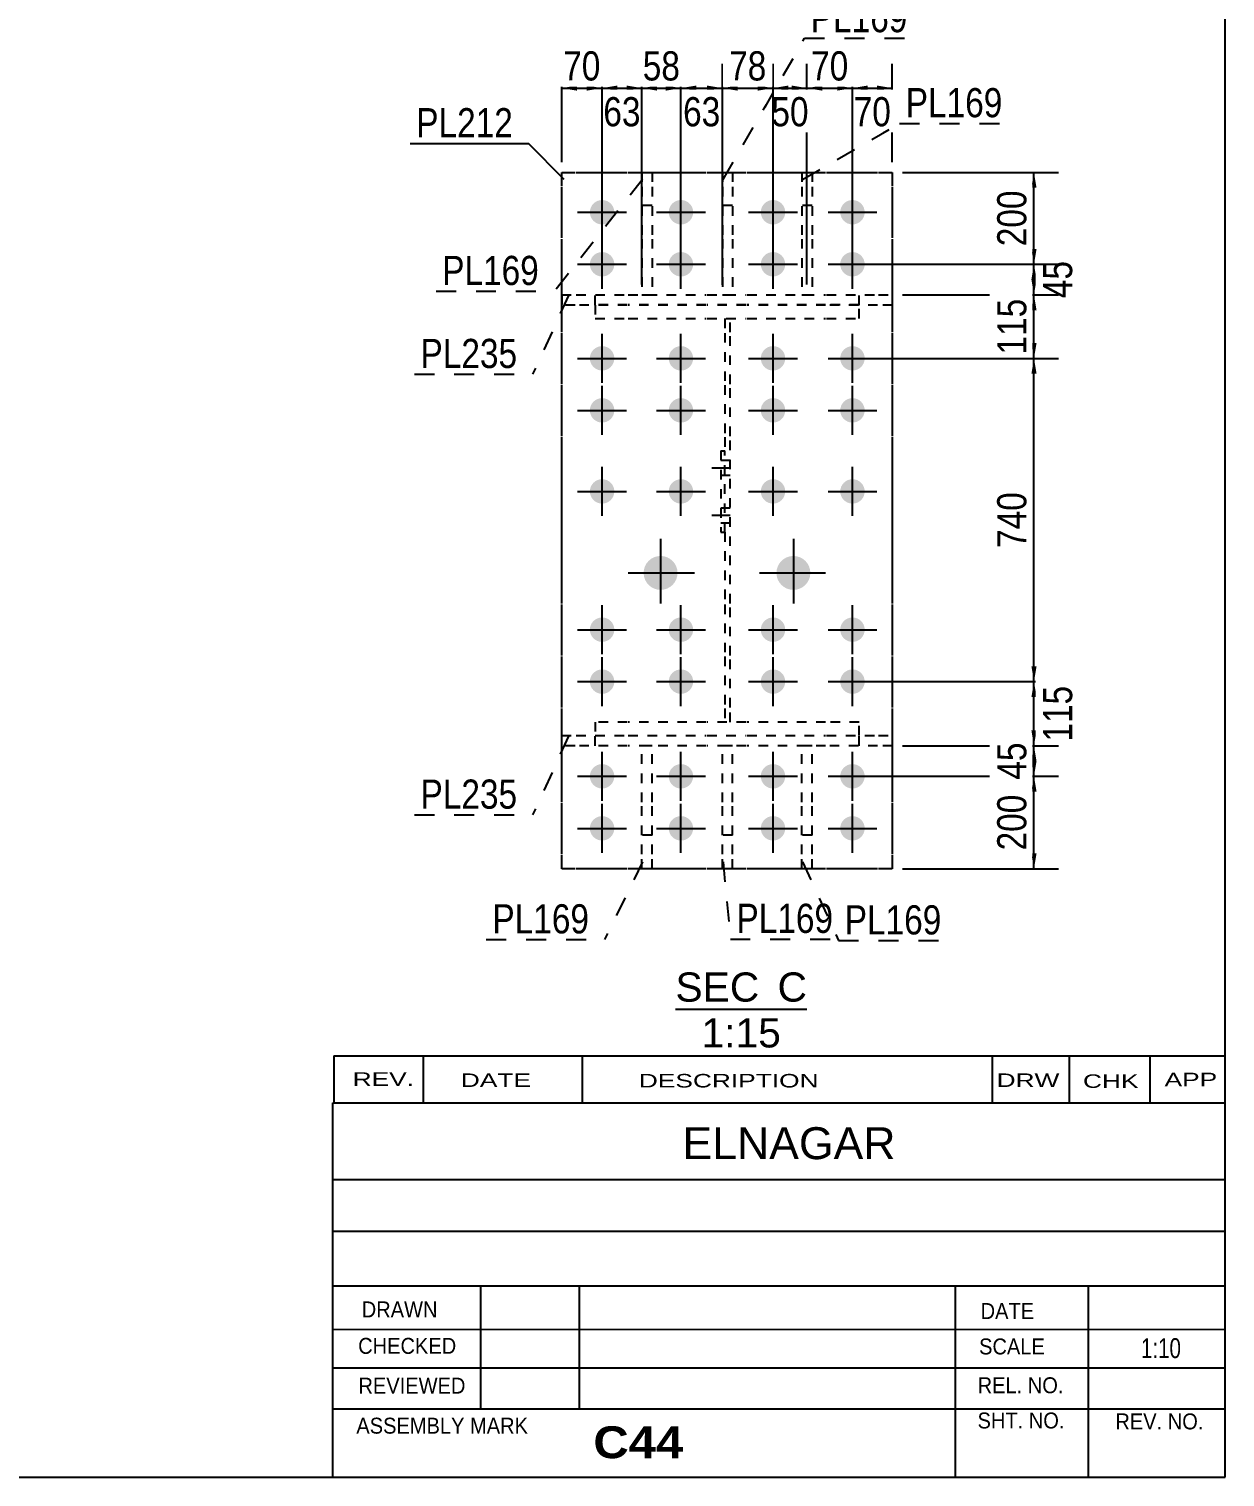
# Model space of a CAD drawing. Header units: millimetres. Extents: x -249 to 163, y -166 to 121.
# Drawn here: x 45.7 to 163.1, y -166.3 to -24.1 of the extents above; entities that cross this region are included whole.
import ezdxf

# ---------------------------------------------------------------- set-up
doc = ezdxf.new("R2010")
doc.units = ezdxf.units.MM
doc.linetypes.add('DXK_LINE_DOT1', pattern=[1.8814, 0.9407, -0.9407])
doc.linetypes.add('DXK_LINE_DOT2', pattern=[3.9198, 1.9599, -1.9599])
doc.styles.add('Arial', font='ARIAL.TTF', dxfattribs={"height": 0.2})
doc.styles.add('Arial Bold', font='ARIALBD.TTF', dxfattribs={"height": 0.2})
doc.styles.add('Arial Narrow', font='ARIALN.TTF', dxfattribs={"height": 0.2})

# ---------------------------------------------------------------- blocks, each defined once
blk = doc.blocks.new('Unknown-623355166-1210')
at = {"color": 5, "linetype": 'Continuous'}
for p, q in [((163.15, -166.34), (163.15, 120.66)), ((-246.85, -166.34), (163.15, -166.34))]:
    blk.add_line(p, q, dxfattribs=at)
blk = doc.blocks.new('Unknown-623355166-14 - 10830')
at = {"color": 1, "linetype": 'Continuous'}
blk.add_line((109.19, -120.4), (122.1, -120.4), dxfattribs=at)
at = {"color": 0, "linetype": 'Continuous'}
for points in [[(117.41, -119.65), (117.41, -116.65), (109.19, -116.65), (109.19, -119.65)], [(122.1, -119.65), (122.1, -116.65), (119.21, -116.65), (119.21, -119.65)], [(119.53, -124.15), (119.53, -121.15), (111.75, -121.15), (111.75, -124.15)]]:
    blk.add_wipeout(points, dxfattribs=at)
at = {"color": 136, "linetype": 'Continuous', "style": 'Arial'}
for s, height, p in [('SEC', 2.865, (109.19, -119.65)), ('C', 2.87, (119.21, -119.65)), ('1:15', 2.865, (111.75, -124.15))]:
    blk.add_text(s, height=height, dxfattribs=at).set_placement(p)
blk = doc.blocks.new('Part-623355166-10836 - 10830')
at = {"color": 7, "linetype": 'DXK_LINE_DOT1'}
for p, q in [((98.02, -50.24), (99.35, -50.24)), ((98.02, -50.24), (98.02, -51.24)), ((99.45, -50.24), (104.46, -50.24)), ((101.32, -51.24), (101.32, -50.24)), ((104.56, -50.24), (112.2, -50.24)), ((112.3, -50.24), (116.13, -50.24)), ((116.23, -50.24), (123.93, -50.24)), ((124.03, -50.24), (129.04, -50.24)), ((127.23, -51.24), (127.23, -50.24)), ((129.14, -50.24), (130.48, -50.24)), ((130.48, -50.24), (130.48, -51.24)), ((99.35, -51.24), (98.02, -51.24)), ((104.46, -51.24), (99.45, -51.24)), ((112.2, -51.24), (104.56, -51.24)), ((116.13, -51.24), (112.3, -51.24)), ((123.93, -51.24), (116.23, -51.24)), ((129.04, -51.24), (124.03, -51.24)), ((130.48, -51.24), (129.14, -51.24))]:
    blk.add_line(p, q, dxfattribs=at)
blk = doc.blocks.new('Part-623355166-10831 - 10830')
at = {"color": 7, "linetype": 'DXK_LINE_DOT1'}
for p, q in [((114.8, -94.52), (113.8, -94.52)), ((113.8, -100.06), (113.8, -94.52)), ((114.8, -100.06), (114.8, -94.52)), ((113.8, -105.17), (113.8, -100.16)), ((114.8, -105.17), (114.8, -100.16)), ((114.8, -103.3), (113.8, -103.3)), ((113.8, -106.6), (113.8, -105.27)), ((114.8, -106.6), (113.8, -106.6)), ((114.8, -106.6), (114.8, -105.27))]:
    blk.add_line(p, q, dxfattribs=at)
blk = doc.blocks.new('Part-623355166-10832 - 10830')
at = {"color": 7, "linetype": 'DXK_LINE_DOT1'}
for p, q in [((98.02, -93.52), (99.35, -93.52)), ((98.02, -94.52), (98.02, -93.52)), ((99.45, -93.52), (104.46, -93.52)), ((101.32, -94.52), (101.32, -93.52)), ((104.56, -93.52), (112.2, -93.52)), ((112.3, -93.52), (116.13, -93.52)), ((116.23, -93.52), (123.93, -93.52)), ((124.03, -93.52), (129.04, -93.52)), ((127.23, -94.52), (127.23, -93.52)), ((129.14, -93.52), (130.48, -93.52)), ((130.48, -93.52), (130.48, -94.52)), ((99.35, -94.52), (98.02, -94.52)), ((104.46, -94.52), (99.45, -94.52)), ((112.2, -94.52), (104.56, -94.52)), ((116.13, -94.52), (112.3, -94.52)), ((123.93, -94.52), (116.23, -94.52)), ((129.04, -94.52), (124.03, -94.52)), ((130.48, -94.52), (129.14, -94.52))]:
    blk.add_line(p, q, dxfattribs=at)
blk = doc.blocks.new('Part-623355166-10833 - 10830')
at = {"color": 7, "linetype": 'DXK_LINE_DOT1'}
for p, q in [((106.89, -94.52), (105.89, -94.52)), ((105.89, -100.06), (105.89, -94.52)), ((106.89, -100.06), (106.89, -94.52)), ((105.89, -105.17), (105.89, -100.16)), ((106.89, -105.17), (106.89, -100.16)), ((106.89, -103.3), (105.89, -103.3)), ((105.89, -106.6), (105.89, -105.27)), ((106.89, -106.6), (105.89, -106.6)), ((106.89, -106.6), (106.89, -105.27))]:
    blk.add_line(p, q, dxfattribs=at)
blk = doc.blocks.new('Part-623355166-10898 - 10830')
at = {"color": 7, "linetype": 'DXK_LINE_DOT1'}
for p, q in [((114.03, -52.56), (114.03, -53.89)), ((114.57, -53.89), (114.57, -52.56)), ((114.03, -53.99), (114.03, -59)), ((114.57, -59), (114.57, -53.99)), ((114.03, -59.1), (114.03, -64.11)), ((114.57, -64.11), (114.57, -59.1)), ((114.03, -64.21), (114.03, -65.54)), ((114.57, -80.54), (114.57, -64.21)), ((114.03, -73.54), (114.03, -80.54)), ((114.03, -80.64), (114.03, -85.65)), ((114.57, -85.65), (114.57, -80.64)), ((114.03, -85.75), (114.03, -90.76)), ((114.57, -90.76), (114.57, -85.75)), ((114.03, -90.86), (114.03, -92.19)), ((114.57, -92.19), (114.57, -90.86))]:
    blk.add_line(p, q, dxfattribs=at)
blk = doc.blocks.new('Part-623355166-10834 - 10830')
at = {"color": 7, "linetype": 'DXK_LINE_DOT1'}
for p, q in [((122.6, -94.52), (121.6, -94.52)), ((121.6, -100.06), (121.6, -94.52)), ((122.6, -100.06), (122.6, -94.52)), ((121.6, -105.17), (121.6, -100.16)), ((122.6, -105.17), (122.6, -100.16)), ((122.6, -103.3), (121.6, -103.3)), ((121.6, -106.6), (121.6, -105.27)), ((122.6, -106.6), (121.6, -106.6)), ((122.6, -106.6), (122.6, -105.27))]:
    blk.add_line(p, q, dxfattribs=at)
blk = doc.blocks.new('Part-623355166-10835 - 10830')
at = {"color": 7, "linetype": 'DXK_LINE_DOT1'}
for p, q in [((113.8, -38.21), (113.8, -39.54)), ((113.8, -38.21), (114.8, -38.21)), ((114.8, -38.21), (114.8, -39.54)), ((113.8, -39.64), (113.8, -44.65)), ((114.8, -39.64), (114.8, -44.65)), ((114.8, -41.45), (113.8, -41.45)), ((113.8, -44.75), (113.8, -50.23)), ((114.8, -44.75), (114.8, -50.23)), ((113.8, -50.23), (114.8, -50.23))]:
    blk.add_line(p, q, dxfattribs=at)
blk = doc.blocks.new('Part-623355166-10837 - 10830')
at = {"color": 7, "linetype": 'DXK_LINE_DOT1'}
for p, q in [((105.89, -38.21), (105.89, -39.54)), ((105.89, -38.21), (106.89, -38.21)), ((106.89, -38.21), (106.89, -39.54)), ((105.89, -39.64), (105.89, -44.65)), ((106.89, -39.64), (106.89, -44.65)), ((106.89, -41.45), (105.89, -41.45)), ((105.89, -44.75), (105.89, -50.23)), ((106.89, -44.75), (106.89, -50.23)), ((105.89, -50.23), (106.89, -50.23))]:
    blk.add_line(p, q, dxfattribs=at)
blk = doc.blocks.new('Part-623355166-10838 - 10830')
at = {"color": 7, "linetype": 'DXK_LINE_DOT1'}
for p, q in [((121.6, -38.21), (121.6, -39.54)), ((121.6, -38.21), (122.6, -38.21)), ((122.6, -38.21), (122.6, -39.54)), ((121.6, -39.64), (121.6, -44.65)), ((122.6, -39.64), (122.6, -44.65)), ((122.6, -41.45), (121.6, -41.45)), ((121.6, -44.75), (121.6, -50.23)), ((122.6, -44.75), (122.6, -50.23)), ((121.6, -50.23), (122.6, -50.23))]:
    blk.add_line(p, q, dxfattribs=at)
blk = doc.blocks.new('Part-623355166-10839 - 10830')
at = {"color": 7, "linetype": 'DXK_LINE_DOT1'}
for p, q in [((104.46, -51.23), (101.32, -51.23)), ((101.32, -51.24), (101.32, -52.56)), ((101.32, -52.56), (104.46, -52.56)), ((112.2, -51.23), (104.56, -51.23)), ((104.56, -52.56), (112.2, -52.56)), ((116.13, -51.23), (112.3, -51.23)), ((112.3, -52.56), (116.13, -52.56)), ((123.93, -51.23), (116.23, -51.23)), ((116.23, -52.56), (123.93, -52.56)), ((127.23, -51.23), (124.03, -51.23)), ((124.03, -52.56), (127.23, -52.56)), ((127.23, -52.56), (127.23, -51.24))]:
    blk.add_line(p, q, dxfattribs=at)
blk = doc.blocks.new('Part-623355166-10844 - 10830')
at = {"color": 7, "linetype": 'DXK_LINE_DOT1'}
for p, q in [((104.46, -92.19), (101.32, -92.19)), ((101.32, -92.19), (101.32, -93.52)), ((112.2, -92.19), (104.56, -92.19)), ((116.13, -92.19), (112.3, -92.19)), ((123.93, -92.19), (116.23, -92.19)), ((127.23, -92.19), (124.03, -92.19)), ((127.23, -93.52), (127.23, -92.19)), ((101.32, -93.52), (104.46, -93.52)), ((104.56, -93.52), (112.2, -93.52)), ((112.3, -93.52), (116.13, -93.52)), ((116.23, -93.52), (123.93, -93.52)), ((124.03, -93.52), (127.23, -93.52))]:
    blk.add_line(p, q, dxfattribs=at)
blk = doc.blocks.new('Part-623355166-10866 - 10830')
at = {"color": 2, "linetype": 'Continuous'}
for p, q in [((98.02, -39.54), (98.02, -38.21)), ((98.02, -38.21), (99.35, -38.21)), ((99.45, -38.21), (104.46, -38.21)), ((104.56, -38.21), (112.2, -38.21)), ((112.3, -38.21), (116.13, -38.21)), ((116.23, -38.21), (123.93, -38.21)), ((124.03, -38.21), (129.04, -38.21)), ((129.14, -38.21), (130.48, -38.21)), ((130.48, -38.21), (130.48, -39.54)), ((98.02, -44.65), (98.02, -39.64)), ((130.48, -39.64), (130.48, -44.65)), ((98.02, -53.89), (98.02, -44.75)), ((130.48, -44.75), (130.48, -53.89)), ((98.02, -59), (98.02, -53.99)), ((130.48, -53.99), (130.48, -59)), ((98.02, -64.11), (98.02, -59.1)), ((130.48, -59.1), (130.48, -64.11)), ((98.02, -80.54), (98.02, -64.21)), ((130.48, -64.21), (130.48, -80.54)), ((98.02, -85.65), (98.02, -80.64)), ((130.48, -80.64), (130.48, -85.65)), ((98.02, -90.76), (98.02, -85.75)), ((130.48, -85.75), (130.48, -90.76)), ((98.02, -100.06), (98.02, -90.86)), ((130.48, -90.86), (130.48, -100.06)), ((98.02, -105.17), (98.02, -100.16)), ((130.48, -100.16), (130.48, -105.17)), ((98.02, -106.6), (98.02, -105.27)), ((99.35, -106.6), (98.02, -106.6)), ((104.46, -106.6), (99.45, -106.6)), ((112.2, -106.6), (104.56, -106.6)), ((116.13, -106.6), (112.3, -106.6)), ((123.93, -106.6), (116.23, -106.6)), ((129.04, -106.6), (124.03, -106.6)), ((130.48, -106.6), (129.14, -106.6)), ((130.48, -105.27), (130.48, -106.6))]:
    blk.add_line(p, q, dxfattribs=at)
blk = doc.blocks.new('Part-623355166-10887 - 10830')
at = {"color": 7, "linetype": 'DXK_LINE_DOT1'}
for p, q in [((113.63, -65.54), (114.03, -65.54)), ((113.63, -65.54), (113.63, -73.54)), ((114.03, -73.54), (114.03, -65.54)), ((113.63, -73.54), (114.03, -73.54))]:
    blk.add_line(p, q, dxfattribs=at)
blk = doc.blocks.new('Bolt-623355166-10905 - 10830')
at = {"linetype": 'Continuous'}
for points in [[(100.79, -42.12, -1), (103.19, -42.12, -1)], [(108.53, -42.12, -1), (110.93, -42.12, -1)], [(117.57, -42.12, -1), (119.97, -42.12, -1)], [(125.37, -42.12, -1), (127.77, -42.12, -1)], [(100.79, -47.23, -1), (103.19, -47.23, -1)], [(108.53, -47.23, -1), (110.93, -47.23, -1)], [(117.57, -47.23, -1), (119.97, -47.23, -1)], [(125.37, -47.23, -1), (127.77, -47.23, -1)], [(100.79, -56.47, -1), (103.19, -56.47, -1)], [(108.53, -56.47, -1), (110.93, -56.47, -1)], [(117.57, -56.47, -1), (119.97, -56.47, -1)], [(125.37, -56.47, -1), (127.77, -56.47, -1)], [(100.79, -61.58, -1), (103.19, -61.58, -1)], [(108.53, -61.58, -1), (110.93, -61.58, -1)], [(117.57, -61.58, -1), (119.97, -61.58, -1)], [(125.37, -61.58, -1), (127.77, -61.58, -1)], [(100.79, -69.54, -1), (103.19, -69.54, -1)], [(108.53, -69.54, -1), (110.93, -69.54, -1)], [(117.57, -69.54, -1), (119.97, -69.54, -1)], [(125.37, -69.54, -1), (127.77, -69.54, -1)], [(100.79, -83.12, -1), (103.19, -83.12, -1)], [(108.53, -83.12, -1), (110.93, -83.12, -1)], [(117.57, -83.12, -1), (119.97, -83.12, -1)], [(125.37, -83.12, -1), (127.77, -83.12, -1)], [(100.79, -88.22, -1), (103.19, -88.22, -1)], [(108.53, -88.22, -1), (110.93, -88.22, -1)], [(117.57, -88.22, -1), (119.97, -88.22, -1)], [(125.37, -88.22, -1), (127.77, -88.22, -1)], [(100.79, -97.52, -1), (103.19, -97.52, -1)], [(108.53, -97.52, -1), (110.93, -97.52, -1)], [(117.57, -97.52, -1), (119.97, -97.52, -1)], [(125.37, -97.52, -1), (127.77, -97.52, -1)], [(100.79, -102.63, -1), (103.19, -102.63, -1)], [(108.53, -102.63, -1), (110.93, -102.63, -1)], [(117.57, -102.63, -1), (119.97, -102.63, -1)], [(125.37, -102.63, -1), (127.77, -102.63, -1)]]:
    blk.add_hatch(color=3, dxfattribs=at).paths.add_polyline_path(points)
at = {"color": 3, "linetype": 'Continuous'}
for p, q in [((101.99, -44.52), (101.99, -39.72)), ((109.73, -44.52), (109.73, -39.72)), ((118.77, -44.52), (118.77, -39.72)), ((126.57, -44.52), (126.57, -39.72)), ((99.59, -42.12), (104.39, -42.12)), ((107.33, -42.12), (112.13, -42.12)), ((116.37, -42.12), (121.17, -42.12)), ((124.17, -42.12), (128.97, -42.12)), ((101.99, -49.63), (101.99, -44.83)), ((109.73, -49.63), (109.73, -44.83)), ((118.77, -49.63), (118.77, -44.83)), ((126.57, -49.63), (126.57, -44.83)), ((99.59, -47.23), (104.39, -47.23)), ((107.33, -47.23), (112.13, -47.23)), ((116.37, -47.23), (121.17, -47.23)), ((124.17, -47.23), (128.97, -47.23)), ((101.99, -58.87), (101.99, -54.07)), ((109.73, -58.87), (109.73, -54.07)), ((118.77, -58.87), (118.77, -54.07)), ((126.57, -58.87), (126.57, -54.07)), ((99.59, -56.47), (104.39, -56.47)), ((107.33, -56.47), (112.13, -56.47)), ((116.37, -56.47), (121.17, -56.47)), ((124.17, -56.47), (128.97, -56.47)), ((101.99, -63.98), (101.99, -59.18)), ((109.73, -63.98), (109.73, -59.18)), ((118.77, -63.98), (118.77, -59.18)), ((126.57, -63.98), (126.57, -59.18)), ((99.59, -61.58), (104.39, -61.58)), ((107.33, -61.58), (112.13, -61.58)), ((116.37, -61.58), (121.17, -61.58)), ((124.17, -61.58), (128.97, -61.58)), ((101.99, -71.94), (101.99, -67.14)), ((109.73, -71.94), (109.73, -67.14)), ((118.77, -71.94), (118.77, -67.14)), ((126.57, -71.94), (126.57, -67.14)), ((99.59, -69.54), (104.39, -69.54)), ((107.33, -69.54), (112.13, -69.54)), ((116.37, -69.54), (121.17, -69.54)), ((124.17, -69.54), (128.97, -69.54)), ((101.99, -85.52), (101.99, -80.72)), ((109.73, -85.52), (109.73, -80.72)), ((118.77, -85.52), (118.77, -80.72)), ((126.57, -85.52), (126.57, -80.72)), ((99.59, -83.12), (104.39, -83.12)), ((107.33, -83.12), (112.13, -83.12)), ((116.37, -83.12), (121.17, -83.12)), ((124.17, -83.12), (128.97, -83.12)), ((101.99, -90.62), (101.99, -85.82)), ((109.73, -90.62), (109.73, -85.82)), ((118.77, -90.62), (118.77, -85.82)), ((126.57, -90.62), (126.57, -85.82)), ((99.59, -88.22), (104.39, -88.22)), ((107.33, -88.22), (112.13, -88.22)), ((116.37, -88.22), (121.17, -88.22)), ((124.17, -88.22), (128.97, -88.22)), ((101.99, -99.92), (101.99, -95.12)), ((109.73, -99.92), (109.73, -95.12)), ((118.77, -99.92), (118.77, -95.12)), ((126.57, -99.92), (126.57, -95.12)), ((99.59, -97.52), (104.39, -97.52)), ((107.33, -97.52), (112.13, -97.52)), ((116.37, -97.52), (121.17, -97.52)), ((124.17, -97.52), (128.97, -97.52)), ((101.99, -105.03), (101.99, -100.23)), ((109.73, -105.03), (109.73, -100.23)), ((118.77, -105.03), (118.77, -100.23)), ((126.57, -105.03), (126.57, -100.23)), ((99.59, -102.63), (104.39, -102.63)), ((107.33, -102.63), (112.13, -102.63)), ((116.37, -102.63), (121.17, -102.63)), ((124.17, -102.63), (128.97, -102.63))]:
    blk.add_line(p, q, dxfattribs=at)
blk = doc.blocks.new('Bolt-623355166-10906 - 10830')
at = {"linetype": 'Continuous'}
for points in [[(107.73, -75.88, -1), (107.73, -79.21, -1)], [(120.77, -75.88, -1), (120.77, -79.21, -1)]]:
    blk.add_hatch(color=3, dxfattribs=at).paths.add_polyline_path(points)
at = {"color": 3, "linetype": 'Continuous'}
for p, q in [((107.73, -74.21), (107.73, -80.54)), ((120.77, -74.21), (120.77, -80.54)), ((104.56, -77.54), (111.06, -77.54)), ((117.43, -77.54), (123.93, -77.54))]:
    blk.add_line(p, q, dxfattribs=at)
blk = doc.blocks.new('Bolt-623355166-10927 - 10830')
at = {"color": 3, "linetype": 'DXK_LINE_DOT2'}
for p, q in [((113.63, -66.48), (114.03, -66.48)), ((114.03, -66.48), (114.57, -66.48)), ((112.77, -67.21), (114.57, -67.21)), ((113.63, -67.94), (114.03, -67.94)), ((114.03, -67.94), (114.57, -67.94)), ((112.77, -71.88), (114.57, -71.88)), ((113.63, -71.14), (114.03, -71.14)), ((114.03, -71.14), (114.57, -71.14)), ((113.63, -72.61), (114.03, -72.61)), ((114.03, -72.61), (114.57, -72.61))]:
    blk.add_line(p, q, dxfattribs=at)
blk = doc.blocks.new('StraightDimension-623355166-11401 - 10830')
at = {"linetype": 'Continuous'}
for points in [[(144.14, -99.02), (144.39, -97.52), (144.64, -99.02)], [(144.64, -105.1), (144.39, -106.6), (144.14, -105.1)]]:
    blk.add_hatch(color=7, dxfattribs=at).paths.add_polyline_path(points)
at = {"color": 7, "linetype": 'Continuous'}
for p, q in [((127.57, -97.52), (146.79, -97.52)), ((144.39, -106.6), (144.39, -97.52)), ((131.48, -106.6), (146.79, -106.6))]:
    blk.add_line(p, q, dxfattribs=at)
at = {"color": 0}
blk.add_wipeout([(144.24, -98.72), (140.04, -98.72), (140.04, -105.4), (144.24, -105.4)], dxfattribs=at)
at = {"color": 3, "style": 'Arial Narrow'}
blk.add_text('200', height=2.863, rotation=90.0002, dxfattribs=at).set_placement((143.64, -104.8))
blk = doc.blocks.new('StraightDimension-623355166-11396 - 10830')
at = {"linetype": 'Continuous'}
for points in [[(144.14, -48.73), (144.39, -47.23), (144.64, -48.73)], [(144.64, -48.74), (144.39, -50.24), (144.14, -48.74)]]:
    blk.add_hatch(color=7, dxfattribs=at).paths.add_polyline_path(points)
at = {"color": 7, "linetype": 'Continuous'}
for p, q in [((127.57, -47.23), (146.64, -47.23)), ((144.39, -50.24), (144.39, -47.23)), ((131.48, -50.24), (146.64, -50.24))]:
    blk.add_line(p, q, dxfattribs=at)
at = {"color": 0}
blk.add_wipeout([(148.74, -46.3), (144.54, -46.3), (144.54, -51.16), (148.74, -51.16)], dxfattribs=at)
at = {"color": 3, "style": 'Arial Narrow'}
blk.add_text('45', height=2.863, rotation=90.0002, dxfattribs=at).set_placement((148.14, -50.56))
blk = doc.blocks.new('StraightDimension-623355166-11957 - 10830')
at = {"linetype": 'Continuous'}
for points in [[(103.49, -30.18), (101.99, -29.93), (103.49, -29.68)], [(104.39, -29.68), (105.89, -29.93), (104.39, -30.18)]]:
    blk.add_hatch(color=7, dxfattribs=at).paths.add_polyline_path(points)
at = {"color": 7, "linetype": 'Continuous'}
for p, q in [((101.99, -46.23), (101.99, -27.53)), ((105.89, -49.23), (105.89, -27.53)), ((101.99, -29.93), (105.89, -29.93))]:
    blk.add_line(p, q, dxfattribs=at)
at = {"color": 0}
blk.add_wipeout([(106.37, -34.28), (106.37, -30.08), (101.51, -30.08), (101.51, -34.28)], dxfattribs=at)
at = {"color": 3, "style": 'Arial Narrow'}
blk.add_text('63', height=2.863, dxfattribs=at).set_placement((102.11, -33.68))
blk = doc.blocks.new('StraightDimension-623355166-11958 - 10830')
at = {"linetype": 'Continuous'}
for points in [[(99.52, -30.18), (98.02, -29.93), (99.52, -29.68)], [(100.49, -29.68), (101.99, -29.93), (100.49, -30.18)]]:
    blk.add_hatch(color=7, dxfattribs=at).paths.add_polyline_path(points)
at = {"color": 7, "linetype": 'Continuous'}
for p, q in [((98.02, -37.21), (98.02, -27.68)), ((101.99, -46.23), (101.99, -27.68)), ((98.02, -29.93), (101.99, -29.93))]:
    blk.add_line(p, q, dxfattribs=at)
at = {"color": 0}
blk.add_wipeout([(102.43, -29.78), (102.43, -25.58), (97.57, -25.58), (97.57, -29.78)], dxfattribs=at)
at = {"color": 3, "style": 'Arial Narrow'}
blk.add_text('70', height=2.863, dxfattribs=at).set_placement((98.17, -29.18))
blk = doc.blocks.new('StraightDimension-623355166-11951 - 10830')
at = {"linetype": 'Continuous'}
for points in [[(128.07, -30.18), (126.57, -29.93), (128.07, -29.68)], [(128.98, -29.68), (130.48, -29.93), (128.98, -30.18)]]:
    blk.add_hatch(color=7, dxfattribs=at).paths.add_polyline_path(points)
at = {"color": 7, "linetype": 'Continuous'}
for p, q in [((126.57, -46.23), (126.57, -27.53)), ((130.48, -37.21), (130.48, -27.53)), ((126.57, -29.93), (130.48, -29.93))]:
    blk.add_line(p, q, dxfattribs=at)
at = {"color": 0}
blk.add_wipeout([(130.95, -34.28), (130.95, -30.08), (126.09, -30.08), (126.09, -34.28)], dxfattribs=at)
at = {"color": 3, "style": 'Arial Narrow'}
blk.add_text('70', height=2.863, dxfattribs=at).set_placement((126.69, -33.68))
blk = doc.blocks.new('StraightDimension-623355166-11395 - 10830')
at = {"linetype": 'Continuous'}
for points in [[(144.14, -39.71), (144.39, -38.21), (144.64, -39.71)], [(144.64, -45.73), (144.39, -47.23), (144.14, -45.73)]]:
    blk.add_hatch(color=7, dxfattribs=at).paths.add_polyline_path(points)
at = {"color": 7, "linetype": 'Continuous'}
for p, q in [((131.48, -38.21), (146.79, -38.21)), ((144.39, -47.23), (144.39, -38.21)), ((127.57, -47.23), (146.79, -47.23))]:
    blk.add_line(p, q, dxfattribs=at)
at = {"color": 0}
blk.add_wipeout([(144.24, -39.38), (140.04, -39.38), (140.04, -46.06), (144.24, -46.06)], dxfattribs=at)
at = {"color": 3, "style": 'Arial Narrow'}
blk.add_text('200', height=2.863, rotation=90.0002, dxfattribs=at).set_placement((143.64, -45.46))
blk = doc.blocks.new('StraightDimension-623355166-11955 - 10830')
at = {"linetype": 'Continuous'}
for points in [[(111.23, -30.18), (109.73, -29.93), (111.23, -29.68)], [(112.3, -29.68), (113.8, -29.93), (112.3, -30.18)]]:
    blk.add_hatch(color=7, dxfattribs=at).paths.add_polyline_path(points)
at = {"color": 7, "linetype": 'Continuous'}
for p, q in [((109.73, -46.23), (109.73, -27.53)), ((113.8, -49.24), (113.8, -27.53)), ((109.73, -29.93), (113.8, -29.93))]:
    blk.add_line(p, q, dxfattribs=at)
at = {"color": 0}
blk.add_wipeout([(114.19, -34.28), (114.19, -30.08), (109.34, -30.08), (109.34, -34.28)], dxfattribs=at)
at = {"color": 3, "style": 'Arial Narrow'}
blk.add_text('63', height=2.863, dxfattribs=at).set_placement((109.94, -33.68))
blk = doc.blocks.new('StraightDimension-623355166-11397 - 10830')
at = {"linetype": 'Continuous'}
for points in [[(144.14, -51.74), (144.39, -50.24), (144.64, -51.74)], [(144.64, -54.97), (144.39, -56.47), (144.14, -54.97)]]:
    blk.add_hatch(color=7, dxfattribs=at).paths.add_polyline_path(points)
at = {"color": 7, "linetype": 'Continuous'}
for p, q in [((131.48, -50.24), (146.79, -50.24)), ((144.39, -56.47), (144.39, -50.24)), ((127.57, -56.47), (146.79, -56.47))]:
    blk.add_line(p, q, dxfattribs=at)
at = {"color": 0}
blk.add_wipeout([(144.24, -50.01), (140.04, -50.01), (140.04, -56.69), (144.24, -56.69)], dxfattribs=at)
at = {"color": 3, "style": 'Arial Narrow'}
blk.add_text('115', height=2.863, rotation=90.0002, dxfattribs=at).set_placement((143.64, -56.09))
blk = doc.blocks.new('StraightDimension-623355166-11398 - 10830')
at = {"linetype": 'Continuous'}
for points in [[(144.14, -57.97), (144.39, -56.47), (144.64, -57.97)], [(144.64, -86.72), (144.39, -88.22), (144.14, -86.72)]]:
    blk.add_hatch(color=7, dxfattribs=at).paths.add_polyline_path(points)
at = {"color": 7, "linetype": 'Continuous'}
for p, q in [((127.57, -56.47), (146.79, -56.47)), ((144.39, -88.22), (144.39, -56.47)), ((127.57, -88.22), (146.79, -88.22))]:
    blk.add_line(p, q, dxfattribs=at)
at = {"color": 0}
blk.add_wipeout([(144.24, -69), (140.04, -69), (140.04, -75.69), (144.24, -75.69)], dxfattribs=at)
at = {"color": 3, "style": 'Arial Narrow'}
blk.add_text('740', height=2.863, rotation=90.0002, dxfattribs=at).set_placement((143.64, -75.09))
blk = doc.blocks.new('StraightDimension-623355166-11399 - 10830')
at = {"linetype": 'Continuous'}
for points in [[(144.14, -89.72), (144.39, -88.22), (144.64, -89.72)], [(144.64, -93.02), (144.39, -94.52), (144.14, -93.02)]]:
    blk.add_hatch(color=7, dxfattribs=at).paths.add_polyline_path(points)
at = {"color": 7, "linetype": 'Continuous'}
for p, q in [((127.57, -88.22), (146.64, -88.22)), ((144.39, -94.52), (144.39, -88.22)), ((131.48, -94.52), (146.64, -94.52))]:
    blk.add_line(p, q, dxfattribs=at)
at = {"color": 0}
blk.add_wipeout([(148.74, -88.03), (144.54, -88.03), (144.54, -94.71), (148.74, -94.71)], dxfattribs=at)
at = {"color": 3, "style": 'Arial Narrow'}
blk.add_text('115', height=2.863, rotation=90.0002, dxfattribs=at).set_placement((148.14, -94.11))
blk = doc.blocks.new('StraightDimension-623355166-11400 - 10830')
at = {"linetype": 'Continuous'}
for points in [[(144.14, -96.02), (144.39, -94.52), (144.64, -96.02)], [(144.64, -96.02), (144.39, -97.52), (144.14, -96.02)]]:
    blk.add_hatch(color=7, dxfattribs=at).paths.add_polyline_path(points)
at = {"color": 7, "linetype": 'Continuous'}
for p, q in [((131.48, -94.52), (146.79, -94.52)), ((144.39, -97.52), (144.39, -94.52)), ((127.57, -97.52), (146.79, -97.52))]:
    blk.add_line(p, q, dxfattribs=at)
at = {"color": 0}
blk.add_wipeout([(144.24, -93.59), (140.04, -93.59), (140.04, -98.45), (144.24, -98.45)], dxfattribs=at)
at = {"color": 3, "style": 'Arial Narrow'}
blk.add_text('45', height=2.863, rotation=90.0002, dxfattribs=at).set_placement((143.64, -97.85))
blk = doc.blocks.new('StraightDimension-623355166-11952 - 10830')
at = {"linetype": 'Continuous'}
for points in [[(123.6, -30.18), (122.1, -29.93), (123.6, -29.68)], [(125.07, -29.68), (126.57, -29.93), (125.07, -30.18)]]:
    blk.add_hatch(color=7, dxfattribs=at).paths.add_polyline_path(points)
at = {"color": 7, "linetype": 'Continuous'}
for p, q in [((122.1, -49.23), (122.1, -27.68)), ((126.57, -46.23), (126.57, -27.68)), ((122.1, -29.93), (126.57, -29.93))]:
    blk.add_line(p, q, dxfattribs=at)
at = {"color": 0}
blk.add_wipeout([(126.76, -29.78), (126.76, -25.58), (121.91, -25.58), (121.91, -29.78)], dxfattribs=at)
at = {"color": 3, "style": 'Arial Narrow'}
blk.add_text('70', height=2.863, dxfattribs=at).set_placement((122.51, -29.18))
blk = doc.blocks.new('StraightDimension-623355166-11953 - 10830')
at = {"linetype": 'Continuous'}
for points in [[(120.27, -30.18), (118.77, -29.93), (120.27, -29.68)], [(120.6, -29.68), (122.1, -29.93), (120.6, -30.18)]]:
    blk.add_hatch(color=7, dxfattribs=at).paths.add_polyline_path(points)
at = {"color": 7, "linetype": 'Continuous'}
for p, q in [((118.77, -46.23), (118.77, -27.53)), ((122.1, -49.23), (122.1, -27.53)), ((118.77, -29.93), (122.1, -29.93))]:
    blk.add_line(p, q, dxfattribs=at)
at = {"color": 0}
blk.add_wipeout([(122.86, -34.28), (122.86, -30.08), (118.01, -30.08), (118.01, -34.28)], dxfattribs=at)
at = {"color": 3, "style": 'Arial Narrow'}
blk.add_text('50', height=2.863, dxfattribs=at).set_placement((118.61, -33.68))
blk = doc.blocks.new('StraightDimension-623355166-11954 - 10830')
at = {"linetype": 'Continuous'}
for points in [[(115.3, -30.18), (113.8, -29.93), (115.3, -29.68)], [(117.27, -29.68), (118.77, -29.93), (117.27, -30.18)]]:
    blk.add_hatch(color=7, dxfattribs=at).paths.add_polyline_path(points)
at = {"color": 7, "linetype": 'Continuous'}
for p, q in [((113.8, -49.24), (113.8, -27.68)), ((118.77, -46.23), (118.77, -27.68)), ((113.8, -29.93), (118.77, -29.93))]:
    blk.add_line(p, q, dxfattribs=at)
at = {"color": 0}
blk.add_wipeout([(118.71, -29.78), (118.71, -25.58), (113.86, -25.58), (113.86, -29.78)], dxfattribs=at)
at = {"color": 3, "style": 'Arial Narrow'}
blk.add_text('78', height=2.863, dxfattribs=at).set_placement((114.46, -29.18))
blk = doc.blocks.new('StraightDimension-623355166-11956 - 10830')
at = {"linetype": 'Continuous'}
for points in [[(107.39, -30.18), (105.89, -29.93), (107.39, -29.68)], [(108.23, -29.68), (109.73, -29.93), (108.23, -30.18)]]:
    blk.add_hatch(color=7, dxfattribs=at).paths.add_polyline_path(points)
at = {"color": 7, "linetype": 'Continuous'}
for p, q in [((105.89, -49.23), (105.89, -27.68)), ((109.73, -46.23), (109.73, -27.68)), ((105.89, -29.93), (109.73, -29.93))]:
    blk.add_line(p, q, dxfattribs=at)
at = {"color": 0}
blk.add_wipeout([(110.24, -29.78), (110.24, -25.58), (105.38, -25.58), (105.38, -29.78)], dxfattribs=at)
at = {"color": 3, "style": 'Arial Narrow'}
blk.add_text('58', height=2.863, dxfattribs=at).set_placement((105.98, -29.18))
blk = doc.blocks.new('CBS_NAME_BLOG-623355166-12130')
at = {"color": 7, "linetype": 'Continuous'}
for p, q in [((75.55, -129.59), (163.07, -129.59)), ((75.55, -166.3), (75.55, -129.59)), ((75.56, -137.13), (163.07, -137.13)), ((75.63, -142.18), (163.15, -142.18)), ((75.55, -147.55), (163.07, -147.55)), ((90.08, -159.66), (90.08, -147.56)), ((99.76, -159.64), (99.76, -147.57)), ((136.68, -166.3), (136.68, -147.57)), ((149.73, -166.3), (149.73, -147.56)), ((75.56, -151.85), (163.15, -151.83)), ((75.55, -155.6), (163.07, -155.6)), ((75.55, -159.64), (163.07, -159.64)), ((75.55, -166.34), (163.15, -166.34))]:
    blk.add_line(p, q, dxfattribs=at)
at = {"color": 3, "linetype": 'Continuous', "style": 'Arial'}
blk.add_text('ELNAGAR', height=3.133, dxfattribs=at).set_placement((109.88, -135.12))
at = {"color": 3, "linetype": 'Continuous'}
for s, height, style, width, p in [('DRAWN', 1.566, 'Arial', 0.9, (78.39, -150.66)), ('DATE', 1.566, 'Arial', 0.9, (139.15, -150.82)), ('CHECKED', 1.566, 'Arial', 0.9, (78.04, -154.24)), ('SCALE', 1.566, 'Arial', 0.9, (139, -154.3)), ('1:10', 1.957, 'Arial Narrow', 0.9, (154.89, -154.66)), ('REVIEWED', 1.566, 'Arial', 0.9, (78.07, -158.15)), ('REL. NO.', 1.566, 'Arial', 0.9, (138.86, -158.11)), ('ASSEMBLY MARK', 1.5663, 'Arial', 0.9, (77.86, -162.08)), ('SHT. NO.', 1.566, 'Arial', 0.9, (138.85, -161.57)), ('REV. NO.', 1.566, 'Arial', 0.9, (152.38, -161.66)), ('C44', 3.131, 'Arial Bold', 1.1, (101.13, -164.49))]:
    blk.add_text(s, height=height, dxfattribs=dict(at, style=style, width=width)).set_placement(p)
blk = doc.blocks.new('CBS_REVISION-623355166-12131')
at = {"color": 7, "linetype": 'Continuous'}
for p, q in [((75.64, -124.96), (163.14, -124.96)), ((75.64, -124.96), (75.64, -129.59)), ((84.43, -124.96), (84.43, -129.59)), ((100.03, -124.96), (100.03, -129.53)), ((140.29, -124.96), (140.29, -129.59)), ((147.83, -124.96), (147.83, -129.59)), ((155.77, -124.96), (155.77, -129.59)), ((75.64, -129.59), (163.14, -129.59))]:
    blk.add_line(p, q, dxfattribs=at)
at = {"color": 7, "style": 'Arial Narrow', "width": 1.7}
for s, height, p in [('REV.', 1.326, (77.5, -127.92)), ('DATE', 1.326, (88.12, -128.03)), ('DESCRIPTION', 1.3257, (105.6, -128.08)), ('DRW', 1.326, (140.72, -128.03)), ('CHK', 1.326, (149.2, -128.12)), ('APP', 1.326, (157.21, -127.96))]:
    blk.add_text(s, height=height, dxfattribs=at).set_placement(p)
blk = doc.blocks.new('Mark-623355166-12103 - 10830')
at = {"color": 0}
blk.add_wipeout([(124.69, -112.9), (124.69, -109.9), (115.18, -109.9), (115.18, -112.9)], dxfattribs=at)
blk.add_wipeout([(124.69, -112.9), (124.69, -109.9), (115.18, -109.9), (115.18, -112.9)], dxfattribs=at)
at = {"color": 7, "linetype": 'DXK_LINE_DOT2'}
for p, q in [((113.87, -105.92), (114.58, -113.5)), ((114.58, -113.5), (126.19, -113.5))]:
    blk.add_line(p, q, dxfattribs=at)
at = {"color": 3, "style": 'Arial Narrow'}
blk.add_text('PL169', height=2.863, dxfattribs=at).set_placement((115.18, -112.9))
blk = doc.blocks.new('Mark-623355166-12078 - 10830')
at = {"color": 7, "linetype": 'DXK_LINE_DOT2'}
blk.add_line((98.7, -50.29), (95.17, -58.02), dxfattribs=at)
at = {"color": 0}
blk.add_wipeout([(93.67, -57.42), (93.67, -54.42), (84.16, -54.42), (84.16, -57.42)], dxfattribs=at)
blk.add_wipeout([(93.67, -57.42), (93.67, -54.42), (84.16, -54.42), (84.16, -57.42)], dxfattribs=at)
at = {"color": 7, "linetype": 'DXK_LINE_DOT2'}
blk.add_line((83.56, -58.02), (95.17, -58.02), dxfattribs=at)
at = {"color": 3, "style": 'Arial Narrow'}
blk.add_text('PL235', height=2.863, dxfattribs=at).set_placement((84.16, -57.42))
blk = doc.blocks.new('Mark-623355166-11112 - 10830')
at = {"color": 7, "linetype": 'Continuous'}
blk.add_line((98.28, -38.89), (94.75, -35.36), dxfattribs=at)
at = {"color": 0}
blk.add_wipeout([(93.25, -34.76), (93.25, -31.76), (83.74, -31.76), (83.74, -34.76)], dxfattribs=at)
blk.add_wipeout([(93.25, -34.76), (93.25, -31.76), (83.74, -31.76), (83.74, -34.76)], dxfattribs=at)
at = {"color": 7, "linetype": 'Continuous'}
blk.add_line((83.14, -35.36), (94.75, -35.36), dxfattribs=at)
at = {"color": 3, "style": 'Arial Narrow'}
blk.add_text('PL212', height=2.863, dxfattribs=at).set_placement((83.74, -34.76))
blk = doc.blocks.new('Mark-623355166-12066 - 10830')
at = {"color": 0}
blk.add_wipeout([(131.98, -24.44), (131.98, -21.44), (122.47, -21.44), (122.47, -24.44)], dxfattribs=at)
blk.add_wipeout([(131.98, -24.44), (131.98, -21.44), (122.47, -21.44), (122.47, -24.44)], dxfattribs=at)
at = {"color": 7, "linetype": 'DXK_LINE_DOT2'}
for p, q in [((113.87, -38.89), (121.87, -25.04)), ((121.87, -25.04), (133.48, -25.04))]:
    blk.add_line(p, q, dxfattribs=at)
at = {"color": 3, "style": 'Arial Narrow'}
blk.add_text('PL169', height=2.863, dxfattribs=at).set_placement((122.47, -24.44))
blk = doc.blocks.new('Mark-623355166-12069 - 10830')
at = {"color": 7, "linetype": 'DXK_LINE_DOT2'}
blk.add_line((105.96, -38.89), (97.3, -49.87), dxfattribs=at)
at = {"color": 0}
blk.add_wipeout([(95.8, -49.27), (95.8, -46.27), (86.29, -46.27), (86.29, -49.27)], dxfattribs=at)
blk.add_wipeout([(95.8, -49.27), (95.8, -46.27), (86.29, -46.27), (86.29, -49.27)], dxfattribs=at)
at = {"color": 7, "linetype": 'DXK_LINE_DOT2'}
blk.add_line((85.69, -49.87), (97.3, -49.87), dxfattribs=at)
at = {"color": 3, "style": 'Arial Narrow'}
blk.add_text('PL169', height=2.863, dxfattribs=at).set_placement((86.29, -49.27))
blk = doc.blocks.new('Mark-623355166-12072 - 10830')
at = {"color": 0}
blk.add_wipeout([(141.3, -32.79), (141.3, -29.79), (131.8, -29.79), (131.8, -32.79)], dxfattribs=at)
blk.add_wipeout([(141.3, -32.79), (141.3, -29.79), (131.8, -29.79), (131.8, -32.79)], dxfattribs=at)
at = {"color": 7, "linetype": 'DXK_LINE_DOT2'}
for p, q in [((121.67, -38.89), (131.2, -33.39)), ((131.2, -33.39), (142.8, -33.39))]:
    blk.add_line(p, q, dxfattribs=at)
at = {"color": 3, "style": 'Arial Narrow'}
blk.add_text('PL169', height=2.863, dxfattribs=at).set_placement((131.8, -32.79))
blk = doc.blocks.new('Mark-623355166-12099 - 10830')
at = {"color": 7, "linetype": 'DXK_LINE_DOT2'}
blk.add_line((98.7, -93.57), (95.17, -101.3), dxfattribs=at)
at = {"color": 0}
blk.add_wipeout([(93.67, -100.7), (93.67, -97.7), (84.16, -97.7), (84.16, -100.7)], dxfattribs=at)
blk.add_wipeout([(93.67, -100.7), (93.67, -97.7), (84.16, -97.7), (84.16, -100.7)], dxfattribs=at)
at = {"color": 7, "linetype": 'DXK_LINE_DOT2'}
blk.add_line((83.56, -101.3), (95.17, -101.3), dxfattribs=at)
at = {"color": 3, "style": 'Arial Narrow'}
blk.add_text('PL235', height=2.863, dxfattribs=at).set_placement((84.16, -100.7))
blk = doc.blocks.new('Mark-623355166-12106 - 10830')
at = {"color": 7, "linetype": 'DXK_LINE_DOT2'}
blk.add_line((105.96, -105.92), (102.23, -113.55), dxfattribs=at)
at = {"color": 0}
blk.add_wipeout([(100.73, -112.95), (100.73, -109.95), (91.22, -109.95), (91.22, -112.95)], dxfattribs=at)
blk.add_wipeout([(100.73, -112.95), (100.73, -109.95), (91.22, -109.95), (91.22, -112.95)], dxfattribs=at)
at = {"color": 7, "linetype": 'DXK_LINE_DOT2'}
blk.add_line((90.62, -113.55), (102.23, -113.55), dxfattribs=at)
at = {"color": 3, "style": 'Arial Narrow'}
blk.add_text('PL169', height=2.863, dxfattribs=at).set_placement((91.22, -112.95))
blk = doc.blocks.new('Mark-623355166-12109 - 10830')
at = {"color": 0}
blk.add_wipeout([(135.31, -113.05), (135.31, -110.05), (125.81, -110.05), (125.81, -113.05)], dxfattribs=at)
blk.add_wipeout([(135.31, -113.05), (135.31, -110.05), (125.81, -110.05), (125.81, -113.05)], dxfattribs=at)
at = {"color": 7, "linetype": 'DXK_LINE_DOT2'}
for p, q in [((121.67, -105.92), (125.21, -113.65)), ((125.21, -113.65), (136.81, -113.65))]:
    blk.add_line(p, q, dxfattribs=at)
at = {"color": 3, "style": 'Arial Narrow'}
blk.add_text('PL169', height=2.863, dxfattribs=at).set_placement((125.81, -113.05))

msp = doc.modelspace()

# ---------------------------------------------------------------- block references
for name in ['Unknown-623355166-1210', 'Part-623355166-10866 - 10830', 'Part-623355166-10837 - 10830', 'Part-623355166-10835 - 10830', 'Part-623355166-10838 - 10830', 'Bolt-623355166-10905 - 10830', 'Part-623355166-10836 - 10830', 'Part-623355166-10839 - 10830', 'Part-623355166-10898 - 10830', 'Bolt-623355166-10927 - 10830', 'Part-623355166-10887 - 10830', 'Bolt-623355166-10906 - 10830', 'Part-623355166-10844 - 10830', 'Part-623355166-10832 - 10830', 'Part-623355166-10833 - 10830', 'Part-623355166-10831 - 10830', 'Part-623355166-10834 - 10830', 'CBS_REVISION-623355166-12131', 'CBS_NAME_BLOG-623355166-12130']:
    msp.add_blockref(name, (0, 0))

# ---------------------------------------------------------------- next in the draw order: block references
for name in ['StraightDimension-623355166-11957 - 10830', 'StraightDimension-623355166-11955 - 10830', 'StraightDimension-623355166-11396 - 10830', 'Mark-623355166-12078 - 10830', 'Mark-623355166-12099 - 10830', 'StraightDimension-623355166-11401 - 10830', 'Mark-623355166-12106 - 10830', 'Mark-623355166-12103 - 10830', 'Unknown-623355166-14 - 10830']:
    msp.add_blockref(name, (0, 0))

# ---------------------------------------------------------------- next in the draw order: block references
for name in ['StraightDimension-623355166-11958 - 10830', 'StraightDimension-623355166-11956 - 10830', 'StraightDimension-623355166-11951 - 10830', 'StraightDimension-623355166-11397 - 10830', 'Mark-623355166-12109 - 10830']:
    msp.add_blockref(name, (0, 0))

# ---------------------------------------------------------------- next in the draw order: block references
for name in ['StraightDimension-623355166-11952 - 10830', 'Mark-623355166-11112 - 10830', 'StraightDimension-623355166-11395 - 10830', 'StraightDimension-623355166-11398 - 10830']:
    msp.add_blockref(name, (0, 0))

# ---------------------------------------------------------------- next in the draw order: block references
for name in ['StraightDimension-623355166-11953 - 10830', 'Mark-623355166-12069 - 10830', 'StraightDimension-623355166-11399 - 10830']:
    msp.add_blockref(name, (0, 0))

# ---------------------------------------------------------------- next in the draw order: block references
for name in ['StraightDimension-623355166-11954 - 10830', 'StraightDimension-623355166-11400 - 10830']:
    msp.add_blockref(name, (0, 0))

# ---------------------------------------------------------------- next in the draw order: block references
msp.add_blockref('Mark-623355166-12066 - 10830', (0, 0))

# ---------------------------------------------------------------- next in the draw order: block references
msp.add_blockref('Mark-623355166-12072 - 10830', (0, 0))

doc.saveas('drawing.dxf')
